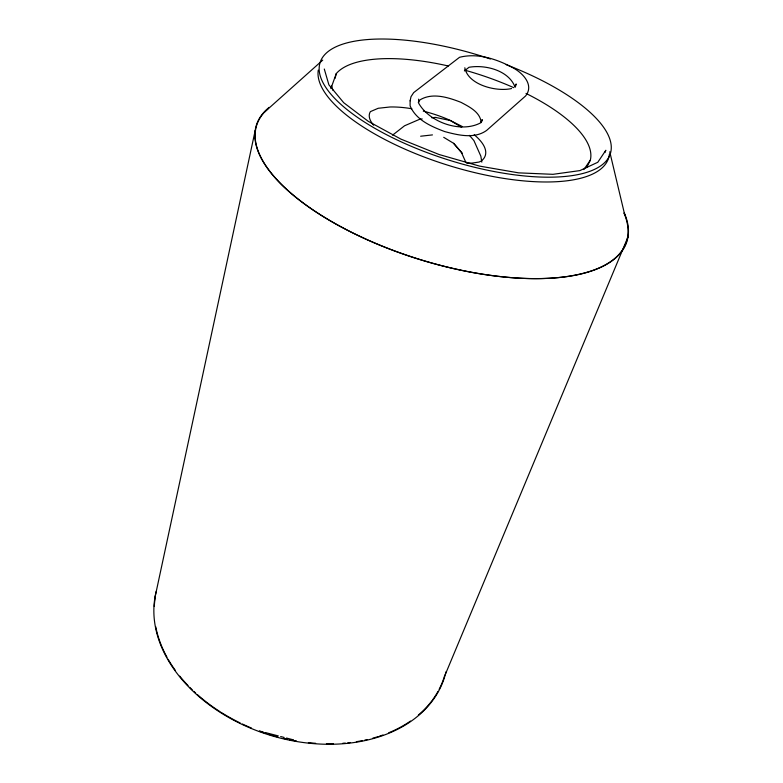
<?xml version="1.0" encoding="UTF-8"?>
<svg xmlns="http://www.w3.org/2000/svg" width="783" height="783" viewBox="0 0 783 783"><rect width="100%" height="100%" fill="white"/><g stroke="black" fill="none" stroke-linecap="round" stroke-linejoin="round"><path stroke-width="1.17" d="M154.975 597.419L255.18 130.565M330.866 88.577L336.269 73.602A134.979 49.583 17.4 0 1 448.326 65.987M335.104 78.29L336.269 73.602M481.731 121.639L482.259 119.603L480.312 123.019C460.551 133.296 429.368 122.295 418.66 103.18L418.641 99.167M515.361 86.982L516.183 83.967L514.715 86.619M526.01 93.422A134.979 49.583 17.4 0 1 590.294 160.231L586.614 167.601M604.965 152.528L605.836 150.277L597.791 162.277L579.919 170.596L552.955 174.325L518.62 172.857L479.558 166.104L439.136 154.525L400.935 139.129L368.264 121.326L343.717 102.71L328.889 84.838L324.289 69.021M445.419 674.183L628.025 236.887M418.288 102.436L419.884 99.96C432.412 92.247 448.356 97.425 461.001 102.348C469.154 106.723 480.517 112.194 481.144 122.657M583.844 169.588L590.294 160.231M264.595 112.038L322.733 60.105M464.378 70.93L469.017 67.279C485.323 64.431 508.637 70.362 514.989 86.923M392.577 135.146L404.557 125.779L419.796 119.212L422.203 118.928M511.573 88.538C496.588 92.081 467.97 84.975 464.818 67.759M431.815 117.812L435.426 117.391L450.352 120.513L461.618 127.286M420.637 136.222L432.451 134.901M259.662 731.077L263.157 731.988M265.496 732.594L278.327 735.922M280.657 736.529L284.16 737.439M286.49 738.046L293.498 739.866M462.283 126.533L449.031 119.848A63.795 24.586 16.9 0 0 423.27 111.127M443.716 137.319L453.621 143.328L462.44 153.419M469.457 135.371L473.921 140.588L480.84 156.16L481.819 162.11M453.621 143.328L461.471 152.519L465.738 162.13M331.571 85.719L332.922 90.29M609.742 151.804L624.795 215.08M623.982 213.113A193.841 79.142 17.4 0 1 426.598 261.551A193.841 79.142 17.4 0 1 267.825 108.915M609.38 154.28A151.765 54.859 17.4 0 1 456.274 167.738A151.765 54.859 17.4 0 1 318.28 70.118M506.161 64.666A152.098 54.497 17.4 0 1 569.965 175.911A152.098 54.497 17.4 0 1 326.257 88.107A152.098 54.497 17.4 0 1 490.412 58.999M624.354 213.045A194.184 79.259 17.4 0 1 424.601 260.954A194.184 79.259 17.4 0 1 269.117 107.388M464.573 70.098A134.979 49.583 17.4 0 1 513.756 87.667M474.204 134.745A63.795 24.586 16.9 0 1 481.242 161.024L479.108 162.042L472.159 163.079A51.835 19.869 17.2 0 1 466.56 163.138M411.829 108.739A63.795 24.586 16.9 0 0 389.944 106.987L378.199 108.279L370.418 111.617A51.629 19.683 16.8 0 0 373.648 125.241M438 691.428A150.13 107.251 17.4 0 1 432.764 699.611M432.099 700.521A150.13 107.251 17.4 0 1 418.347 715.065M410.507 721.065A150.13 107.251 17.4 0 1 388.74 732.771M382.965 734.983A150.13 107.251 17.4 0 1 379.422 736.196M378.336 736.549A150.13 107.251 17.4 0 1 372.796 738.173M367.07 739.622A150.13 107.251 17.4 0 1 364.731 740.141M362.363 740.62A150.13 107.251 17.4 0 1 356.363 741.687M350.246 742.538A150.13 107.251 17.4 0 1 347.779 742.822M345.303 743.057A150.13 107.251 17.4 0 1 342.827 743.263M333.499 743.733A150.13 107.251 17.4 0 1 326.413 743.762M315.627 743.292A150.13 107.251 17.4 0 1 308.394 742.646M296.493 740.992A150.13 107.251 17.4 0 1 289.465 739.681M287.116 739.181A150.13 107.251 17.4 0 1 283.593 738.389M277.73 736.92A150.13 107.251 17.4 0 1 268.452 734.219M266.161 733.485A150.13 107.251 17.4 0 1 259.379 731.126M251.412 728.014A150.13 107.251 17.4 0 1 242.397 724.03M240.175 722.963A150.13 107.251 17.4 0 1 221.129 712.383M220.131 711.757A150.13 107.251 17.4 0 1 197.443 694.648M195.662 693.043A150.13 107.251 17.4 0 1 193.92 691.418M192.207 689.784A150.13 107.251 17.4 0 1 189.711 687.317M188.028 685.565A150.13 107.251 17.4 0 1 179.718 676.12M175.235 670.248A150.13 107.251 17.4 0 1 168.13 659.286M167.004 657.28A150.13 107.251 17.4 0 1 155.739 626.733M154.29 606.414A150.13 107.251 17.4 0 1 155.288 597.263M444.822 674.995A150.13 107.251 17.4 0 1 439.146 689.304M446.007 671.834A150.444 107.496 17.4 0 1 275.459 736.803A150.444 107.496 17.4 0 1 156.248 591.38M410.126 100.811L410.106 105.793C415.861 119.926 431.325 126.523 444.685 131.564C458.035 135.136 474.39 139.198 486.586 130.458L525.589 95.966C534.525 84.789 522.398 72.662 512.562 67.583C496.637 59.009 477.63 52.725 459.543 57.296L413.669 92.619L410.997 96.7L410.126 100.811"/></g></svg>
